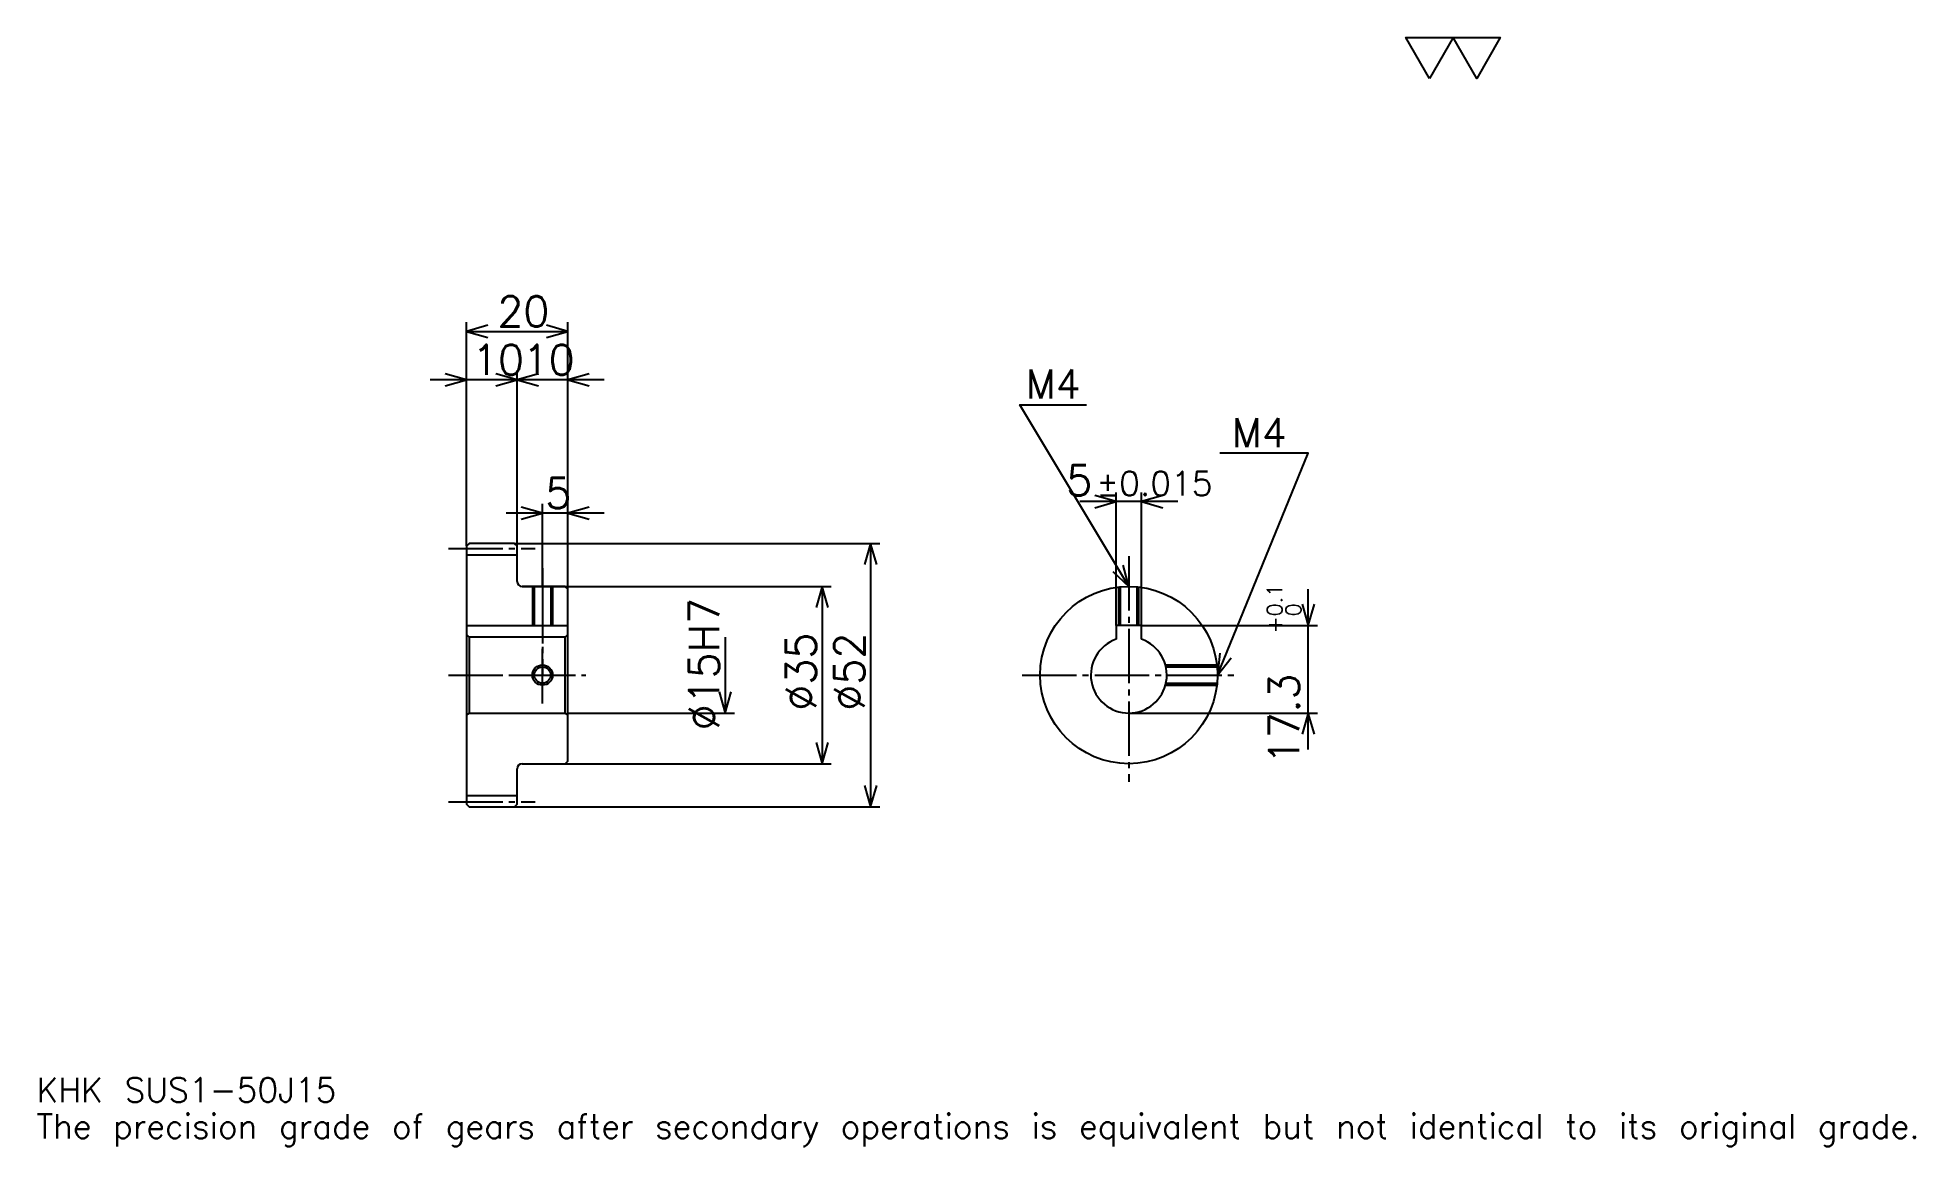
# Model space of a CAD drawing. Extents: x 12 to 383, y 4 to 223.
import ezdxf

# ---------------------------------------------------------------- set-up
doc = ezdxf.new("R2010")
doc.units = 0
doc.linetypes.add('DASHDOT', pattern=[14.347826, 10.76087, -1.195652, 1.195652, -1.195652])
doc.layers.get('0').update_dxf_attribs({"linetype": 'CONTINUOUS'})
doc.layers.add('DASHDOT', color=6, linetype='DASHDOT')
doc.styles.add('KANJI', font='TXT', dxfattribs={"bigfont": 'BIGFONT'})

msp = doc.modelspace()

# ---------------------------------------------------------------- linework, layer by layer
at = {"color": 5}
for p, q in [((96.847832, 123.445656), (96.847832, 167.08696)), ((116.847832, 123.445656), (116.847832, 167.08696)), ((96.847832, 165.293488), (116.847832, 165.293488)), ((114.021744, 155.728271), (89.67392, 155.728271)), ((124.021744, 155.728271), (99.67392, 155.728271)), ((106.847832, 123.445656), (106.847832, 157.521744)), ((225.108704, 107.245659), (225.108704, 133.478271)), ((230.108704, 107.245659), (230.108704, 133.478271)), ((111.847832, 123.445656), (111.847832, 131.217392)), ((237.282623, 131.684784), (217.934784, 131.684784)), ((124.021744, 129.42392), (104.67392, 129.42392)), ((96.847832, 122.945656), (96.847832, 123.445656)), ((106.347832, 123.445656), (116.847832, 123.445656)), ((106.847832, 122.945656), (106.847832, 123.445656)), ((111.847832, 114.945656), (111.847832, 123.445656)), ((111.847832, 114.945656), (111.847832, 123.445656)), ((116.847832, 123.445656), (178.42392, 123.445656)), ((116.847832, 114.445656), (116.847832, 123.445656)), ((176.630432, 123.445656), (176.630432, 71.445656)), ((107.847832, 114.945656), (116.847832, 114.945656)), ((116.847832, 114.945656), (168.858704, 114.945656)), ((167.065216, 114.945656), (167.065216, 79.945656)), ((263.043488, 82.771744), (263.043488, 114.419571)), ((147.934784, 104.945656), (147.934784, 89.945656)), ((230.108704, 107.245659), (264.836945, 107.245659)), ((116.847832, 89.945656), (149.728271, 89.945656)), ((227.608704, 89.945656), (264.836945, 89.945656)), ((107.847832, 79.945656), (116.847832, 79.945656)), ((116.847832, 79.945656), (168.858704, 79.945656)), ((106.347832, 71.445656), (116.847832, 71.445656)), ((116.847832, 71.445656), (178.42392, 71.445656))]:
    msp.add_line(p, q, dxfattribs=at)
at = {"color": 4}
for p, q in [((96.847832, 121.195656), (106.847832, 121.195656)), ((96.847832, 107.245659), (116.847832, 107.245659)), ((97.347832, 104.945656), (97.347832, 89.945656)), ((116.347832, 104.945656), (116.847832, 105.445656)), ((116.347832, 89.945656), (116.847832, 89.445656)), ((96.847832, 73.695656), (106.847832, 73.695656))]:
    msp.add_line(p, q, dxfattribs=at)
at = {"color": 7}
msp.add_lwpolyline([(286.956512, 215.217392), (282.293457, 223.300003), (300.945648, 223.300003), (296.282593, 215.217392), (291.619568, 223.300003), (286.956512, 215.217392)], dxfattribs=at)
at = {"color": 5}
for points in [[(101.032616, 166.489136), (96.847832, 165.293488), (101.032616, 164.097824)], [(112.663048, 164.097824), (116.847832, 165.293488), (112.663048, 166.489136)], [(92.663048, 154.532608), (96.847832, 155.728271), (92.663048, 156.92392)], [(102.663048, 154.532608), (106.847832, 155.728271), (102.663048, 156.92392)], [(111.032616, 156.92392), (106.847832, 155.728271), (111.032616, 154.532608)], [(121.032616, 156.92392), (116.847832, 155.728271), (121.032616, 154.532608)], [(227.608704, 114.945656), (206.08696, 150.815216), (219.239136, 150.815216)], [(245.108704, 97.445656), (263.043488, 141.25), (245.586945, 141.25)], [(107.663048, 128.228271), (111.847832, 129.42392), (107.663048, 130.619568)], [(121.032616, 130.619568), (116.847832, 129.42392), (121.032616, 128.228271)], [(220.92392, 130.489136), (225.108704, 131.684784), (220.92392, 132.880432)], [(234.293488, 132.880432), (230.108704, 131.684784), (234.293488, 130.489136)], [(177.826096, 119.260872), (176.630432, 123.445656), (175.434784, 119.260872)], [(224.430389, 117.918915), (227.608704, 114.945656), (226.480896, 119.149231)], [(168.26088, 110.760872), (167.065216, 114.945656), (165.869568, 110.760872)], [(261.847839, 111.430435), (263.043488, 107.245659), (264.239136, 111.430435)], [(245.587799, 101.771446), (245.108704, 97.445656), (247.800812, 100.865372)], [(146.739136, 94.13044), (147.934784, 89.945656), (149.130432, 94.13044)], [(264.239136, 85.760872), (263.043488, 89.945656), (261.847839, 85.760872)], [(165.869568, 84.13044), (167.065216, 79.945656), (168.26088, 84.13044)], [(175.434784, 75.63044), (176.630432, 71.445656), (177.826096, 75.63044)]]:
    msp.add_lwpolyline(points, dxfattribs=at)
at = {"color": 4}
for points in [[(106.847832, 115.945656), (106.847832, 122.945656), (106.347832, 123.445656), (97.347832, 123.445656), (96.847832, 122.945656), (96.847832, 89.445656)], [(107.847832, 79.945656), (116.347832, 79.945656), (116.847832, 80.445656), (116.847832, 114.445656), (116.347832, 114.945656), (107.847832, 114.945656)], [(109.847832, 114.945656), (109.847832, 107.245659)], [(110.227829, 114.945656), (110.227829, 107.245659)], [(113.467834, 114.945656), (113.467834, 107.245659)], [(113.847832, 114.945656), (113.847832, 107.245659)], [(225.608704, 107.245659), (225.608704, 114.830994)], [(225.988708, 107.245659), (225.988708, 114.870514)], [(229.228699, 107.245659), (229.228699, 114.870514)], [(229.608704, 107.245659), (229.608704, 114.830994)], [(96.847832, 89.445656), (97.347832, 89.945656), (116.347832, 89.945656), (116.347832, 104.945656), (97.347832, 104.945656), (96.847832, 105.445656)], [(230.108704, 104.516724), (230.108704, 107.245659), (225.108704, 107.245659), (225.108704, 104.516724)], [(234.837097, 99.445656), (244.994049, 99.445656)], [(234.931641, 99.065659), (245.033539, 99.065659)], [(234.837097, 95.445656), (244.994049, 95.445656)], [(234.931641, 95.825653), (245.033539, 95.825653)], [(96.847832, 89.445656), (96.847832, 71.945656), (97.347832, 71.445656), (106.347832, 71.445656), (106.847832, 71.945656), (106.847832, 78.945656)]]:
    msp.add_lwpolyline(points, dxfattribs=at)
for centre, radius in [((227.608704, 97.445656), 17.5), ((111.847832, 97.445656), 1.62)]:
    msp.add_circle(centre, radius, dxfattribs=at)
at = {"color": 7}
msp.add_circle((111.847832, 97.445656), 2, dxfattribs=at)
at = {"color": 4}
for centre, radius, start, end in [((107.847832, 115.945656), 1, 180, 270), ((227.608704, 97.445656), 7.5, 109.47122094, 70.52877906), ((107.847832, 78.945656), 1, 90, 180)]:
    msp.add_arc(centre, radius, start, end, dxfattribs=at)
at = {"layer": 'DASHDOT', "color": 7}
for p, q in [((93.260872, 122.445656), (110.434792, 122.445656)), ((227.608704, 120.92392), (227.608704, 76.358704)), ((111.847832, 114.945656), (111.847832, 97.445656)), ((93.260872, 97.445656), (120.434784, 97.445656)), ((206.521744, 97.445656), (248.695648, 97.445656)), ((93.260872, 72.445656), (110.434792, 72.445656))]:
    msp.add_line(p, q, dxfattribs=at)
for points in [[(111.847832, 118.532608), (111.847832, 103.658699)], [(111.847832, 91.858696), (111.847832, 103.032616)], [(106.26088, 97.445656), (117.434784, 97.445656)]]:
    msp.add_lwpolyline(points, dxfattribs=at)

# ---------------------------------------------------------------- texts
at = {"color": 7, "style": 'KANJI'}
for s, height, p in [('20', 5.978261, (102.96196, 166.25)), ('10', 5.978261, (97.96196, 156.684784)), ('10', 5.978261, (107.96196, 156.684784)), ('M4', 5.739131, (207.282623, 152.010864)), ('M4', 5.739131, (247.978271, 142.445648)), ('5', 5.978261, (215.268372, 132.880432)), ('%%p0.015', 4.782609, (221.186127, 132.880432)), ('5', 5.978261, (112.4049, 130.380432)), ('KHK SUS1-50J15', 4.782609, (11.956522, 13.152174)), ('The precision grade of gears after secondary operations is equivalent but not identical to its original grade.', 4.782609, (11.956522, 5.978261))]:
    msp.add_text(s, height=height, dxfattribs=at).set_placement(p)
for s, height, p in [('%%c15H7', 5.978261, (146.739136, 86.535332)), ('0.1', 2.98913, (257.902161, 109.043594)), ('+', 2.98913, (257.902161, 105.69577)), ('0', 2.98913, (261.608704, 109.043594)), ('%%c35', 5.978261, (165.869568, 90.421204)), ('%%c52', 5.978261, (175.434784, 90.421204)), ('17.3', 5.978261, (261.25, 79.819489))]:
    msp.add_text(s, height=height, rotation=90, dxfattribs=at).set_placement(p)

doc.saveas('drawing.dxf')
